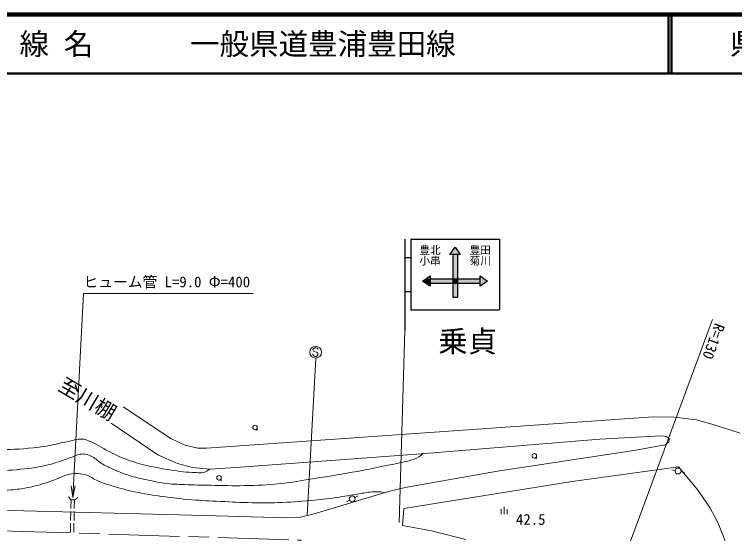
# Model space of a CAD drawing. Units: millimetres at full size, sheet at 1:1000; details may follow other scales. Extents: x 40000 to 680000, y 20000 to 380000.
# Drawn here: x 187012 to 308952, y 292097 to 380000 of the extents above; entities that cross this region are included whole.
import ezdxf
from ezdxf.enums import TextEntityAlignment as Align

# ---------------------------------------------------------------- set-up
doc = ezdxf.new("R2010")
doc.units = ezdxf.units.MM
doc.header["$LTSCALE"] = 1000
doc.linetypes.add('CHAIN', pattern=[18.5, 12, -1.5, 3.5, -1.5])
for name, color, linetype, lineweight in [('M-BGD', 7, 'Continuous', 13), ('M-BMK', 2, 'CHAIN', 13), ('M-STR-HTXT', 7, 'Continuous', 13), ('M-STR-STRC', 7, 'Continuous', 25), ('M-TTL', 2, 'Continuous', 140), ('M-TTL-LINE', 7, 'Continuous', 50)]:
    doc.layers.add(name, color=color, linetype=linetype, lineweight=lineweight)
for name, color, linetype in [('M-BGD-HTXT', 7, 'Continuous'), ('M-BMK-HTXT', 7, 'Continuous'), ('M-TTL-TXT', 7, 'Continuous')]:
    doc.layers.add(name, color=color, linetype=linetype)
doc.styles.add('ＭＳ ゴシック', font='')
doc.styles.get('ＭＳ ゴシック').set_extended_font_data('MS Gothic')

# ---------------------------------------------------------------- blocks, each defined once
blk = doc.blocks.new('open_arrow')
at = {"color": 0, "linetype": 'Continuous', "lineweight": -2}
blk.add_lwpolyline([(7.5, 1.25), (0, 0), (7.5, -1.25)], dxfattribs=at)

msp = doc.modelspace()

# ---------------------------------------------------------------- hatches: boundary and pattern name
at = {"layer": 'M-STR-STRC'}
for points in [[(261633, 340606), (262508, 339356), (262008, 339356), (261258, 339356), (260758, 339356)], [(261258, 339356), (262008, 339356), (262008, 335231), (261258, 335231)], [(257383, 335731), (257383, 335231), (257383, 334481), (257383, 333981), (256133, 334856)], [(265883, 335231), (265883, 335731), (267133, 334856), (265883, 333981), (265883, 334481)], [(256133, 334856), (256669, 335231), (257383, 335231), (257383, 334481), (257383, 333981)], [(257383, 335231), (261258, 335231), (261258, 334481), (257383, 334481)], [(261258, 335231), (262008, 335231), (262008, 334481), (261258, 334481)], [(261258, 334481), (262008, 334481), (262008, 332106), (261258, 332106)], [(262008, 335231), (265883, 335231), (265883, 334481), (262008, 334481)]]:
    msp.add_hatch(color=256, dxfattribs=at).paths.add_polyline_path(points)

# ---------------------------------------------------------------- linework, layer by layer
at = {"layer": 'M-BGD'}
for p, q in [((213497, 308175), (205430, 313550)), ((295171, 311893), (219554, 306571)), ((298770, 311799), (295171, 311893)), ((302493, 311332), (298770, 311799)), ((305500, 310537), (302493, 311332)), ((211285, 305420), (203418, 310785)), ((309908, 309104), (305500, 310537)), ((227747, 309677), (228247, 309677)), ((296535, 308650), (286149, 308110)), ((297345, 308525), (296535, 308650)), ((297854, 308172), (297345, 308525)), ((215854, 307043), (213497, 308175)), ((286149, 308110), (255864, 305578)), ((297179, 307123), (297833, 307611)), ((297833, 307611), (297854, 308172)), ((218046, 306555), (215854, 307043)), ((219554, 306571), (218046, 306555)), ((268813, 302686), (291900, 306191)), ((291900, 306191), (297179, 307123)), ((214634, 303985), (211285, 305420)), ((255864, 305578), (225267, 303331)), ((275050, 304887), (275550, 304887)), ((217182, 303260), (214634, 303985)), ((220079, 303027), (217182, 303260)), ((225267, 303331), (220079, 303027)), ((253156, 299905), (268813, 302686)), ((299470, 303421), (281461, 300910)), ((298891, 302793), (298338, 302910)), ((302643, 299630), (299470, 303421)), ((299870, 302586), (300487, 302456)), ((221648, 301171), (222148, 301171)), ((281461, 300910), (252936, 296332)), ((237757, 295418), (250329, 299227)), ((250329, 299227), (253156, 299905)), ((304777, 296530), (302643, 299630)), ((196569, 296355), (196596, 297836)), ((197185, 297795), (197154, 296337)), ((243762, 297750), (243257, 297496)), ((244656, 298199), (245219, 298482)), ((149689, 296961), (219185, 295155)), ((252936, 296332), (252722, 293480)), ((269933, 295382), (269933, 296632)), ((306133, 293990), (304777, 296530)), ((196531, 294356), (196559, 295856)), ((197143, 295837), (197110, 294337)), ((219185, 295155), (233153, 294764)), ((235443, 294881), (237757, 295418)), ((269433, 295382), (269433, 296257)), ((270433, 295382), (270433, 296257)), ((233153, 294764), (235443, 294881)), ((307955, 289317), (306133, 293990)), ((196494, 292356), (196522, 293856)), ((197099, 293838), (197067, 292338)), ((252722, 293480), (257645, 292592)), ((257645, 292592), (263456, 291112))]:
    msp.add_line(p, q, dxfattribs=at)
msp.add_lwpolyline([(196167, 298332), (196581, 297838), (197264, 297789), (197773, 298224)], dxfattribs=at)
for centre, radius in [((227747, 310052), 375), ((275049, 305262), 375), ((299380, 302690), 500), ((221648, 301546), 375), ((244209, 297975), 500)]:
    msp.add_circle(centre, radius, dxfattribs=at)
for points, knots in [([(156744, 313476), (157804, 312400), (158167, 312072), (158906, 311034), (159429, 310300), (159647, 309838), (160127, 309075), (160656, 308234), (160899, 307726), (161488, 306925), (162054, 306156), (162369, 305709), (163065, 305055), (163742, 304421), (164209, 304168), (164973, 303644), (165767, 303099), (166204, 302773), (167060, 302333), (168159, 301768), (168805, 301494), (169985, 301125), (171055, 300791), (171669, 300644), (172771, 300438), (174367, 300140), (175276, 300049), (176892, 299891), (178493, 299735), (179394, 299677), (181001, 299599), (182773, 299512), (183768, 299389), (185542, 299459), (186814, 299509), (187533, 299555), (188785, 299789), (190148, 300045), (190905, 300240), (192232, 300642), (193231, 300944), (193758, 301212), (194738, 301570), (195383, 301806), (195718, 302032), (196392, 302168), (196919, 302275), (197228, 302305), (197765, 302270), (198367, 302231), (198712, 302171), (199279, 301965), (200047, 301685), (200400, 301352), (201149, 301023), (202125, 300594), (202710, 300441), (203731, 300133), (205366, 299639), (206292, 299386), (207967, 299052), (209502, 298745), (210371, 298616), (211923, 298403), (213899, 298132), (215010, 297994), (216998, 297831), (218902, 297675), (219974, 297645), (221882, 297551), (223993, 297447), (225175, 297358), (227288, 297322), (228982, 297293), (229933, 297268), (231626, 297335), (233825, 297420), (235056, 297501), (237248, 297703), (238907, 297857), (239833, 297977), (241484, 298199), (242985, 298402), (243814, 298594), (245312, 298823), (246196, 298957), (246686, 299073), (247576, 299153), (247928, 299185), (248127, 299203), (248480, 299192), (248941, 299177), (249116, 299132), (249650, 299022)], [0, 0, 0, 0, 1, 1, 1, 2, 2, 2, 3, 3, 3, 4, 4, 4, 5, 5, 5, 6, 6, 6, 7, 7, 7, 8, 8, 8, 9, 9, 9, 10, 10, 10, 11, 11, 11, 12, 12, 12, 13, 13, 13, 14, 14, 14, 15, 15, 15, 16, 16, 16, 17, 17, 17, 18, 18, 18, 19, 19, 19, 20, 20, 20, 21, 21, 21, 22, 22, 22, 23, 23, 23, 24, 24, 24, 25, 25, 25, 26, 26, 26, 27, 27, 27, 28, 28, 28, 29, 29, 29, 30, 30, 30, 31, 31, 31, 31]), ([(164105, 311997), (164799, 311012), (165063, 310706), (165759, 309949), (166957, 308648), (167793, 308063), (169270, 307087), (170714, 306134), (171548, 305612), (173136, 304925), (174745, 304230), (175714, 303987), (177423, 303602), (179363, 303165), (180476, 302989), (182460, 302864), (184364, 302745), (185444, 302751), (187345, 302915), (189361, 303090), (190492, 303251), (192471, 303679), (193928, 303994), (194703, 304337), (196121, 304798), (196930, 305061), (197331, 305394), (198169, 305536), (198492, 305590), (198685, 305587), (199009, 305536), (199505, 305456), (199777, 305334), (200217, 305090), (200869, 304730), (201139, 304380), (201769, 303984), (202439, 303563), (202855, 303395), (203575, 303068), (204627, 302590), (205224, 302332), (206323, 301974), (207544, 301576), (208261, 301464), (209515, 301185), (210624, 300940), (211239, 300763), (212365, 300613), (213707, 300434), (214472, 300460), (215824, 300397), (217557, 300316), (218529, 300316), (220264, 300282), (222489, 300240), (223737, 300172), (225962, 300219), (228330, 300269), (229661, 300312), (232017, 300562), (234170, 300791), (235360, 301042), (237499, 301376), (240120, 301786), (241591, 302004), (244202, 302470), (246705, 302917), (248098, 303216), (250588, 303729), (251863, 303992), (252588, 304101), (253844, 304442), (254518, 304625), (254938, 304691), (255510, 305090), (255767, 305270), (255879, 305348), (256129, 305600)], [0, 0, 0, 0, 1, 1, 1, 2, 2, 2, 3, 3, 3, 4, 4, 4, 5, 5, 5, 6, 6, 6, 7, 7, 7, 8, 8, 8, 9, 9, 9, 10, 10, 10, 11, 11, 11, 12, 12, 12, 13, 13, 13, 14, 14, 14, 15, 15, 15, 16, 16, 16, 17, 17, 17, 18, 18, 18, 19, 19, 19, 20, 20, 20, 21, 21, 21, 22, 22, 22, 23, 23, 23, 24, 24, 24, 25, 25, 25, 26, 26, 26, 26]), ([(170224, 311720), (171622, 310582), (172082, 310230), (173378, 309430), (174898, 308492), (175801, 308013), (177487, 307421), (178456, 307080), (179018, 306921), (180031, 306746), (181726, 306454), (182699, 306397), (184419, 306365), (187056, 306315), (188542, 306419), (191161, 306734), (193024, 306958), (194034, 307299), (195880, 307637), (196907, 307825), (197468, 308129), (198513, 308107), (198934, 308099), (199160, 307974), (199556, 307828), (201005, 307293), (201669, 306669), (203054, 305983), (204550, 305242), (205391, 304805), (206984, 304304), (209413, 303541), (210835, 303308), (213344, 302880), (215067, 302586), (216050, 302503), (217796, 302422), (218302, 302398), (218610, 302309), (219093, 302460), (219517, 302592), (219703, 302726), (220079, 303027)], [0, 0, 0, 0, 1, 1, 1, 2, 2, 2, 3, 3, 3, 4, 4, 4, 5, 5, 5, 6, 6, 6, 7, 7, 7, 8, 8, 8, 9, 9, 9, 10, 10, 10, 11, 11, 11, 12, 12, 12, 13, 13, 13, 14, 14, 14, 14])]:
    msp.add_open_spline(points, degree=3, knots=knots, dxfattribs=at)
at = {"layer": 'M-BMK'}
msp.add_line((165987, 293168), (235650, 290984), dxfattribs=at)
at = {"layer": 'M-STR-HTXT'}
msp.add_line((305236, 328368), (286592, 278092), dxfattribs=at)
msp.add_lwpolyline([(196877, 298194), (198700, 332746), (227450, 332746)], dxfattribs=at)
at = {"layer": 'M-STR-STRC'}
for p, q in [((253133, 341972), (253133, 326472)), ((254133, 341972), (254133, 329972)), ((254133, 341972), (269133, 341972)), ((269133, 341972), (269133, 329972)), ((260758, 339356), (261633, 340606)), ((261633, 340606), (262508, 339356)), ((262508, 339356), (260758, 339356)), ((261258, 339356), (261258, 332106)), ((262008, 339356), (262008, 332106)), ((253133, 338847), (254133, 338847)), ((256133, 334856), (257383, 335731)), ((257383, 335731), (257383, 333981)), ((265883, 333981), (265883, 335731)), ((265883, 335731), (267133, 334856)), ((257383, 333981), (256133, 334856)), ((257383, 335231), (265883, 335231)), ((257383, 334481), (265883, 334481)), ((267133, 334856), (265883, 333981)), ((253133, 333097), (254133, 333097)), ((261258, 332106), (262008, 332106)), ((254133, 329972), (269133, 329972))]:
    msp.add_line(p, q, dxfattribs=at)
at = {"layer": 'M-STR-STRC', "lineweight": 13}
for p, q in [((252183, 293996), (253133, 326472)), ((237569, 323302), (237553, 323188)), ((237553, 323188), (237639, 323006)), ((237697, 323440), (237569, 323302)), ((237829, 323533), (237697, 323440)), ((237994, 323567), (237829, 323533)), ((238110, 323550), (237994, 323567)), ((238255, 323478), (238110, 323550)), ((238364, 323403), (238255, 323478)), ((238399, 323292), (238364, 323403)), ((237555, 322413), (237516, 322523)), ((237639, 322236), (237555, 322413)), ((237639, 323006), (237789, 322932)), ((237743, 322162), (237639, 322236)), ((237889, 322087), (237743, 322162)), ((237789, 322932), (238322, 322744)), ((238009, 322070), (237889, 322087)), ((238177, 322099), (238009, 322070)), ((238301, 322195), (238177, 322099)), ((238372, 322344), (238301, 322195)), ((238322, 322744), (238402, 322571)), ((238402, 322571), (238372, 322344)), ((236567, 295142), (238029, 321815))]:
    msp.add_line(p, q, dxfattribs=at)
msp.add_circle((238026, 322815), 1000, dxfattribs=at)
at = {"layer": 'M-TTL'}
msp.add_line((680000, 380000), (40000, 380000), dxfattribs=at)
at = {"layer": 'M-TTL-LINE'}
for p, q in [((297750, 380000), (297750, 370000)), ((298250, 380000), (298250, 370000)), ((40000, 370000), (680000, 370000))]:
    msp.add_line(p, q, dxfattribs=at)

# ---------------------------------------------------------------- block references
at = {"layer": 'M-STR-HTXT', "xscale": 267, "yscale": 267, "rotation": 87}
msp.add_blockref('open_arrow', (196877, 298194), dxfattribs=at)

# ---------------------------------------------------------------- texts
at = {"layer": 'M-BGD-HTXT', "style": 'ＭＳ ゴシック'}
msp.add_text('至川棚', height=2566, rotation=329.436, dxfattribs=at).set_placement((199423, 314901), align=Align.MIDDLE_CENTER)
msp.add_text('42.5', height=1833, dxfattribs=at).set_placement((274436, 293032), align=Align.BOTTOM_CENTER)
at = {"layer": 'M-BMK-HTXT', "style": 'ＭＳ ゴシック'}
msp.add_text('乗貞', height=3666, dxfattribs=at).set_placement((263766, 324653), align=Align.MIDDLE_CENTER)
at = {"layer": 'M-STR-HTXT', "style": 'ＭＳ ゴシック'}
msp.add_text('ヒューム管 L=9.0 Φ=400', height=1833, dxfattribs=at).set_placement((198700, 333246), align=Align.BOTTOM_LEFT)
msp.add_text('R=130', height=1833, rotation=249.654, dxfattribs=at).set_placement((305417, 324638), align=Align.MIDDLE_CENTER)
at = {"layer": 'M-STR-STRC', "style": 'ＭＳ ゴシック'}
for s, p in [('豊北', (255583, 339031)), ('豊田', (264083, 339031)), ('小串', (255583, 337231)), ('菊川', (264083, 337231))]:
    msp.add_text(s, height=1320, dxfattribs=at).set_placement(p, align=Align.BOTTOM_LEFT)
at = {"layer": 'M-TTL-TXT', "style": 'ＭＳ ゴシック'}
for s, p in [('路 線 名', (180380, 375000)), ('一般県道豊浦豊田線', (216734, 375000))]:
    msp.add_text(s, height=3666, dxfattribs=at).set_placement(p, align=Align.MIDDLE_LEFT)
msp.add_text('県\u3000名', height=3666, dxfattribs=at).set_placement((315625, 375000), align=Align.MIDDLE_CENTER)

doc.saveas('drawing.dxf')
